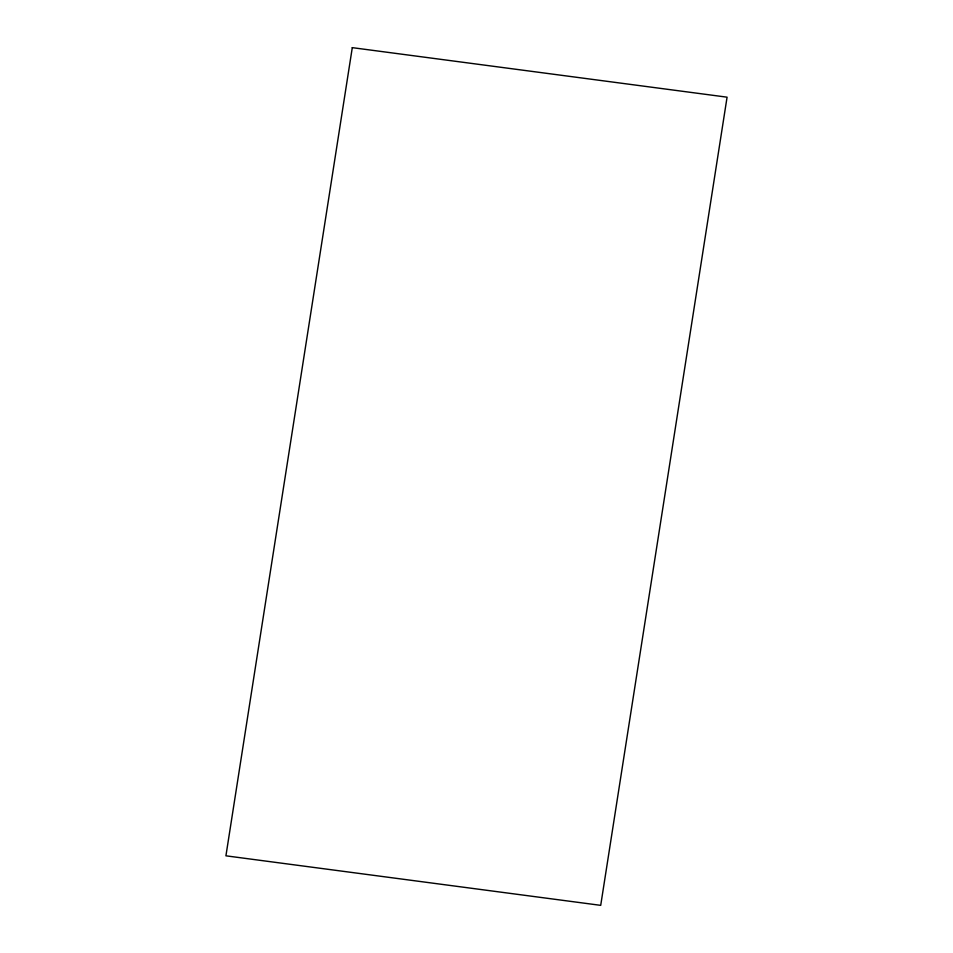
<?xml version="1.0" encoding="UTF-8"?>
<svg xmlns="http://www.w3.org/2000/svg" width="953" height="953" viewBox="0 0 953 953"><rect width="100%" height="100%" fill="white"/><g stroke="black" fill="none" stroke-linecap="round" stroke-linejoin="round"><path stroke-width="1.43" d="M352.288 47.65L225.921 855.818L600.712 905.35L727.079 97.182L352.288 47.65"/></g></svg>
